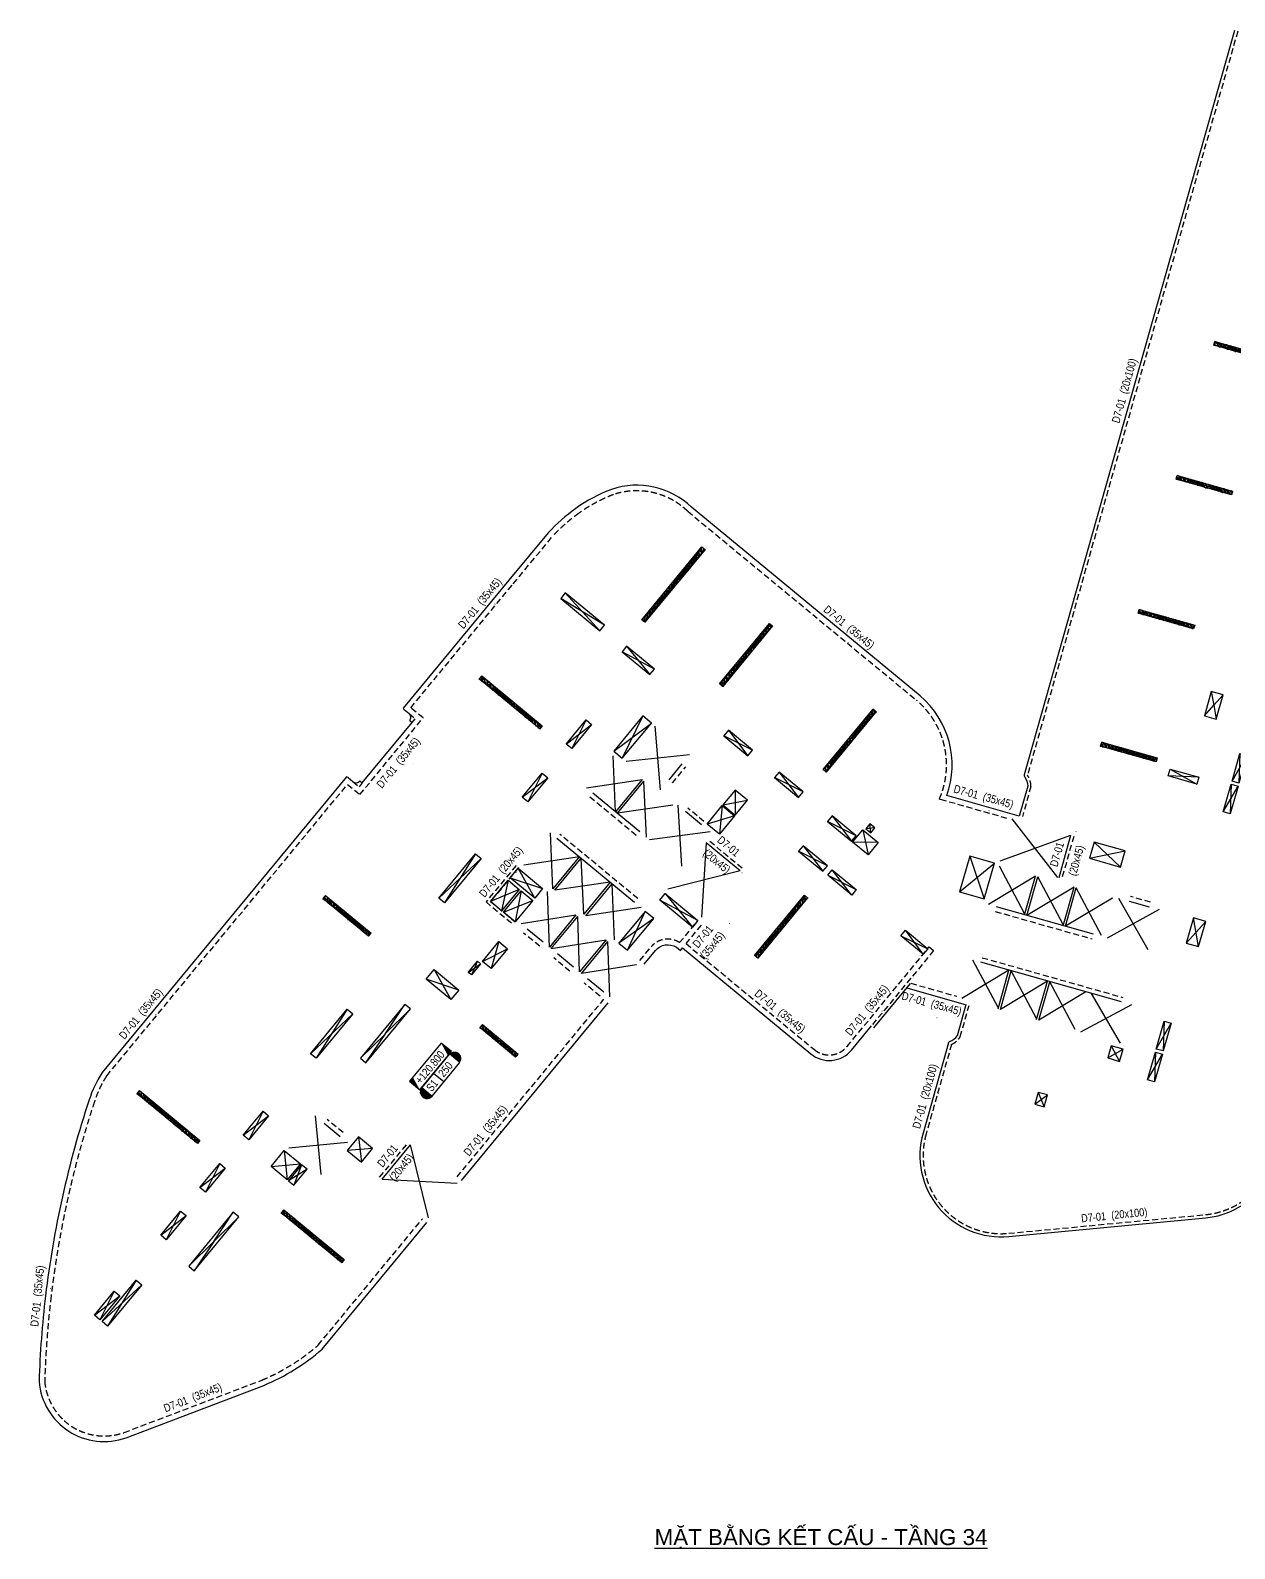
# Model space of a CAD drawing. Header units: millimetres. Extents: x 5400 to 3023951, y -127214 to 225084.
# Drawn here: x 2380762 to 2456022, y -110765 to -15887 of the extents above; entities that cross this region are included whole.
import ezdxf
from ezdxf.enums import TextEntityAlignment as Align

# ---------------------------------------------------------------- set-up
doc = ezdxf.new("R2010")
doc.units = ezdxf.units.MM
doc.header["$LTSCALE"] = 100
doc.linetypes.add('HIDDEN', pattern=[0.375, 0.25, -0.125])
for name, color, linetype in [('ccu11-Manh', 8, 'Continuous'), ('ccu11-Thay', 7, 'Continuous'), ('ccu12-Chidan', 9, 'Continuous'), ('ccu12-Khuat', 9, 'HIDDEN'), ('ccu12-Lomo', 2, 'Continuous'), ('ccu12-Text', 31, 'Continuous'), ('ccu12-Thay', 7, 'Continuous'), ('KC-Betong', 6, 'Continuous'), ('Xref_NT1+NT2_MBDV Cot vach_220729$0$ccu12-Thay', 7, 'Continuous')]:
    doc.layers.add(name, color=color, linetype=linetype)
doc.layers.add('ccu12-Tencaukien', color=9, linetype='Continuous', lineweight=15)
doc.layers.add('KC-Tencaukien', color=9, linetype='Continuous', lineweight=15)
doc.styles.add('Arial', font='arial.ttf', dxfattribs={"width": 0.7})
doc.styles.add('Arial Narrow', font='ARIALN.TTF')

# ---------------------------------------------------------------- blocks, each defined once
blk = doc.blocks.new('*U4')
at = {"layer": 'ccu12-Tencaukien', "color": 8, "ltscale": 10000}
blk.add_line((361, -155), (354, -155), dxfattribs=at)
at = {"layer": 'ccu12-Text', "color": 2, "style": 'Arial Narrow', "width": 0.8}
blk.add_attdef('SH', text='', height=300, dxfattribs=at).set_placement((276, 6), align=Align.BOTTOM_RIGHT)
at = {"layer": 'ccu12-Text', "color": 31, "style": 'Arial Narrow', "width": 0.8}
for tag, p in [('(', (508, -75)), ('KT', (633, -75)), (')', (963, -75))]:
    blk.add_attdef(tag, text='', height=250, dxfattribs=at).set_placement(p, align=Align.BOTTOM_LEFT)
blk = doc.blocks.new('ccu11-cmb-flat-8')
at = {"layer": 'ccu12-Chidan', "color": 7}
blk.add_lwpolyline([(0, 0), (1550, 0), (1550, 419), (0, 419)], close=True, dxfattribs=at)
at = {"layer": 'ccu12-Chidan'}
for points in [[(0, 0), (166, 419), (0, 419)], [(1550, 419), (1383, 0), (1550, 0)]]:
    blk.add_solid(points, dxfattribs=at)
at = {"layer": 'ccu12-Chidan', "color": 31, "style": 'Arial Narrow', "width": 0.8}
blk.add_attdef('+100.00', text='', height=250, dxfattribs=at).set_placement((745, 206), align=Align.MIDDLE_CENTER)
blk = doc.blocks.new('ccu11-chieudaysan-flat-2')
at = {"layer": 'ccu12-Chidan'}
for points in [[(-569, 0), (-569, 419, 1)], [(788, 419), (788, 0, 1)]]:
    blk.add_hatch(color=8, dxfattribs=at).paths.add_polyline_path(points)
at = {"layer": 'ccu12-Chidan', "color": 7}
blk.add_line((0, 0), (0, 419), dxfattribs=at)
blk.add_lwpolyline([(-569, 0), (788, 0), (788, 419), (-569, 419)], close=True, dxfattribs=at)
blk.add_arc((-569, 209), 209, 90, 270.0001, dxfattribs=at)
at = {"layer": 'ccu12-Chidan', "color": 31, "style": 'Arial Narrow', "width": 0.7}
for tag, p in [('S00', (-488, 209)), ('200', (100, 209))]:
    blk.add_attdef(tag, text='', height=250, dxfattribs=at).set_placement(p, align=Align.MIDDLE_LEFT)
blk = doc.blocks.new('*U15')
at = {"layer": 'ccu12-Tencaukien', "color": 8, "ltscale": 10000}
blk.add_line((361, -155), (354, -155), dxfattribs=at)
at = {"layer": 'ccu12-Text', "color": 2, "style": 'Arial Narrow', "width": 0.8}
blk.add_attdef('SH', text='', height=300, dxfattribs=at).set_placement((276, 6), align=Align.BOTTOM_RIGHT)
at = {"layer": 'ccu12-Text', "color": 31, "style": 'Arial Narrow', "width": 0.8}
for tag, p in [('(', (508, -75)), ('KT', (633, -75)), (')', (963, -75))]:
    blk.add_attdef(tag, text='', height=250, dxfattribs=at).set_placement(p, align=Align.BOTTOM_LEFT)
blk = doc.blocks.new('Lomo T21')
at = {"layer": 'ccu11-Manh', "ltscale": 5}
for p, q in [((70850, 85937), (71921, 86673)), ((71122, 86899), (71649, 85711)), ((70569, 81704), (72226, 80768)), ((72349, 81201), (70446, 81271)), ((67659, 71407), (69317, 70471)), ((69439, 70904), (67537, 70974)), ((24961, 54407, 0), (22225, 56082, 0)), ((22512, 56429, 0), (24675, 54060, 0)), ((28081, 51669, 0), (26058, 52755)), ((26345, 53102), (27794, 51322)), ((23809, 48490, 0), (22914, 46701, 0)), ((27350, 48744), (26075, 46101)), ((22567, 46987, 0), (24156, 48204, 0)), ((25535, 46546), (27890, 48298)), ((34210, 46606, 0), (32419, 47501, 0)), ((32706, 47848, 0), (33923, 46259, 0)), ((19825, 43664), (21413, 44881)), ((21066, 45168), (20172, 43378)), ((37371, 43996, 0), (35581, 44890, 0)), ((35867, 45237, 0), (37084, 43649, 0)), ((62097, 44921), (60195, 44991)), ((62097, 44921), (60195, 44991)), ((60317, 45424), (61975, 44488)), ((60317, 45424), (61975, 44488)), ((33120, 44109), (33127, 42547)), ((32324, 43145), (32140, 41352)), ((32356, 43183), (33891, 43472)), ((33095, 42508), (31369, 41988)), ((40689, 41258, 0), (38898, 42153, 0)), ((39185, 42500, 0), (40402, 40911, 0)), ((42066, 40831, 0), (40466, 40856, 0)), ((41102, 41627, 0), (41429, 40060)), ((16902, 40126, 0), (14957, 37064, 0)), ((47786, 39987, 0), (48691, 37305, 0)), ((14610, 37350, 0), (17249, 39840, 0)), ((20606, 37361), (19556, 39227)), ((40391, 37559, 0), (39195, 39130, 0)), ((47151, 37740, 0), (49326, 39552, 0)), ((18938, 38479), (18531, 36573)), ((19065, 38633), (21096, 37955)), ((38909, 38783, 0), (40696, 37891, 0)), ((19632, 37906), (17837, 37146)), ((18647, 36478), (20479, 37207)), ((19748, 37811), (19378, 35874)), ((44881, 33851), (43775, 35348, 0)), ((43489, 35001, 0), (45167, 34198, 0)), ((15860, 31614, 0), (13826, 32289)), ((14319, 32887), (15366, 31017)), ((8878, 30409, 0), (6932, 27347, 0)), ((6585, 27633, 0), (9225, 30123, 0)), ((56409, 27367), (57368, 27927)), ((56627, 28136), (57150, 27157)), ((51851, 24472), (52639, 25055)), ((52061, 25218), (52428, 24309)), ((2382, 22546, 0), (3970, 23762, 0)), ((3623, 24049, 0), (2729, 22259, 0)), ((9580, 22436), (9767, 20855)), ((4951, 21590), (5127, 19761)), ((10467, 21704), (8880, 21588)), ((-325, 19269), (1264, 20485)), ((917, 20772), (22, 18982)), ((4125, 20589), (5954, 20762)), ((6378, 20412), (5204, 19697)), ((6031, 20698), (5550, 19410)), ((-2776, 16300, 0), (-1188, 17517, 0)), ((-1535, 17803, 0), (-2429, 16013, 0)), ((540, 15895), (1758, 17723)), ((2105, 17436), (540, 15895)), ((-4304, 13477, 0), (-6091, 10606, 0)), ((-6917, 11289, 0), (-5329, 12505, 0)), ((-5676, 12792, 0), (-6570, 11002, 0)), ((-6438, 10892, 0), (-3957, 13191, 0))]:
    blk.add_line(p, q, dxfattribs=at)
at = {"layer": 'ccu11-Manh', "ltscale": 0.5}
for p, q in [((75587, 83943, 0), (75212, 83352, 0)), ((75489, 84346, 0), (75404, 83325, 0)), ((75614, 79997), (74240, 79913)), ((74364, 80350), (75491, 79560)), ((76610, 79716), (75635, 79519)), ((75759, 79956), (76733, 79209)), ((71371, 69760, 0), (72955, 70768, 0)), ((71752, 71108, 0), (72574, 69420, 0)), ((71963, 69281, 0), (70781, 68041)), ((71551, 67824), (71193, 69499, 0)), ((79066, 68963), (78161, 67972)), ((78487, 69127), (78740, 67808)), ((68909, 61416), (69832, 63025)), ((69399, 63148), (69342, 61293)), ((68365, 59491), (69288, 61101)), ((68855, 61223), (68798, 59369)), ((67263, 52648), (66050, 51297)), ((66820, 51079), (66493, 52865)), ((64178, 44671), (65100, 46281)), ((64667, 46403), (64611, 44549)), ((63634, 42747), (64556, 44356)), ((64123, 44479), (64067, 42624)), ((57204, 39300), (55565, 40854)), ((55280, 39844), (57490, 40311)), ((30803, 35965, 0), (28409, 37235, 0)), ((28756, 37655, 0), (30458, 35546, 0)), ((28040, 36087, 0), (25864, 34538, 0)), ((26399, 34097, 0), (27506, 36527, 0)), ((62088, 34335), (61762, 36121)), ((62532, 35904), (61318, 34552)), ((16450, 32716, 0), (17213, 33253, 0)), ((17023, 33409, 0), (16640, 32558, 0)), ((59446, 27927), (60369, 29537)), ((59936, 29659), (59879, 27805)), ((58902, 26002), (59825, 27612)), ((59392, 27734), (59335, 25880))]:
    blk.add_line(p, q, dxfattribs=at)
at = {"layer": 'ccu11-Manh'}
for p, q in [((78286, 72794, 0), (77638, 72250, 0)), ((78474, 72014, 0), (77825, 72915, 0)), ((41850, 41749, 0), (41287, 41695, 0)), ((41596, 41440, 0), (41542, 42003, 0)), ((38887, 39385, 0), (37093, 40283, 0)), ((37380, 40630, 0), (38600, 39038, 0))]:
    blk.add_line(p, q, dxfattribs=at)
at = {"layer": 'ccu11-Manh', "ltscale": 5, "elevation": 0}
for points in [[(67613, 67014), (67770, 66154), (68354, 66805)], [(67186, 65503), (67770, 66154), (67927, 65294)], [(65247, 58642), (65404, 57782), (65988, 58433)], [(64820, 57131), (65404, 57782), (65561, 56922)], [(62454, 48759), (63038, 49410), (63195, 48550)], [(62881, 50270), (63038, 49410), (63622, 50060)], [(12835, 30429), (11270, 28888), (12488, 30715)], [(10052, 27060), (11270, 28887), (9705, 27346)], [(-1024, 14354), (540, 15895), (-677, 14068)]]:
    blk.add_lwpolyline(points, dxfattribs=at)
at = {"layer": 'ccu11-Manh'}
for points in [[(17345, 33404), (18900, 34193)], [(18361, 34639), (17882, 32960)]]:
    blk.add_lwpolyline(points, dxfattribs=at)
at = {"layer": 'ccu12-Lomo', "ltscale": 0.5, "elevation": 0}
for points in [[(71921, 86673), (71122, 86899), (70850, 85937), (71649, 85711), (71921, 86673)], [(70446, 81271), (70569, 81704), (72349, 81201), (72226, 80768), (70446, 81271)], [(67537, 70974), (67659, 71407), (69439, 70904), (69317, 70471), (67537, 70974)], [(67613, 67014), (68354, 66805), (67927, 65294), (67186, 65503), (67613, 67014)], [(65247, 58642), (65988, 58433), (65561, 56922), (64820, 57131), (65247, 58642)], [(22512, 56429), (22225, 56082), (24675, 54060), (24961, 54407), (22512, 56429)], [(26345, 53102), (26058, 52755), (27794, 51322), (28080, 51669), (26345, 53102)], [(63195, 48550), (63622, 50060), (62881, 50270), (62454, 48759), (63195, 48550)], [(22914, 46701), (22567, 46987), (23809, 48490), (24156, 48204), (22914, 46701)], [(27350, 48744), (25535, 46546), (26075, 46101), (27890, 48298), (27350, 48744)], [(32706, 47848), (32419, 47501), (33923, 46259), (34210, 46606), (32706, 47848)], [(20172, 43378), (19825, 43664), (21066, 45168), (21413, 44881), (20172, 43378)], [(35867, 45237), (35581, 44890), (37084, 43649), (37371, 43996), (35867, 45237)], [(60195, 44991), (60317, 45424), (62097, 44921), (61975, 44488), (60195, 44991)], [(39185, 42500), (38898, 42153), (40402, 40911), (40689, 41258), (39185, 42500)], [(14957, 37064), (14610, 37350), (16902, 40126), (17249, 39840), (14957, 37064)], [(37093, 40283), (38600, 39038), (38887, 39385), (37380, 40630), (37093, 40283)], [(49326, 39552), (47786, 39987), (47152, 37740), (48691, 37305), (49326, 39552)], [(40696, 37891), (40409, 37544), (38909, 38783), (39195, 39130), (40696, 37891)], [(45167, 34198), (44881, 33851), (43489, 35001), (43775, 35348), (45167, 34198)], [(6932, 27347), (6585, 27633), (8878, 30409), (9225, 30123), (6932, 27347)], [(12835, 30429), (12488, 30716), (9705, 27347), (10052, 27060), (12835, 30429)], [(57150, 27157), (57368, 27927), (56627, 28136), (56409, 27367), (57150, 27157)], [(52428, 24309), (52639, 25055), (52061, 25218), (51851, 24472), (52428, 24309)], [(2729, 22259), (2382, 22546), (3623, 24049), (3970, 23762), (2729, 22259)], [(4125, 20589), (4951, 21590), (5954, 20762), (5127, 19761), (4124, 20588)], [(22, 18982), (-325, 19269), (917, 20772), (1264, 20485), (22, 18982)], [(5204, 19697), (5550, 19410), (6378, 20411), (6031, 20699), (5203, 19698)], [(-2429, 16013), (-2776, 16300), (-1535, 17803), (-1188, 17517), (-2429, 16013)], [(-677, 14068), (2105, 17436), (1758, 17723), (-1024, 14354), (-677, 14068)], [(-6091, 10606), (-6438, 10892), (-4304, 13477), (-3957, 13191), (-6091, 10606)], [(-6570, 11002), (-6917, 11289), (-5676, 12792), (-5329, 12505), (-6570, 11002)]]:
    blk.add_lwpolyline(points, dxfattribs=at)
at = {"layer": 'ccu12-Lomo', "elevation": 0}
for points in [[(75404, 83298), (75212, 83352), (75489, 84346), (75587, 83943), (75404, 83298)], [(75615, 79997), (75491, 79560), (74240, 79913), (74364, 80350), (75614, 79997)], [(75759, 79956), (76610, 79716), (76733, 79209), (75635, 79519), (75759, 79956)], [(78475, 72013), (78287, 72795), (77825, 72915), (77638, 72250), (78474, 72014)], [(72955, 70768), (72574, 69420), (71371, 69760), (71752, 71108), (72955, 70768)], [(78740, 67808), (79066, 68963), (78487, 69127), (78161, 67972), (78740, 67808)], [(69288, 61101), (68798, 59369), (68365, 59491), (68855, 61223), (69288, 61101)], [(64556, 44356), (64067, 42624), (63634, 42747), (64123, 44479), (64556, 44356)], [(41596, 41440), (41850, 41749), (41542, 42003), (41287, 41695), (41596, 41440)], [(28409, 37235), (28756, 37655), (30803, 35965), (30458, 35546), (28409, 37235)], [(28040, 36087), (27506, 36527), (25864, 34538), (26399, 34097), (28042, 36085)], [(62532, 35904), (61762, 36121), (61318, 34552), (62088, 34335), (62532, 35904)], [(17023, 33409), (17213, 33253), (16640, 32558), (16450, 32716), (17023, 33409)], [(60369, 29537), (59879, 27805), (59446, 27927), (59936, 29659), (60369, 29537)], [(59825, 27612), (59335, 25880), (58902, 26002), (59392, 27734), (59825, 27612)]]:
    blk.add_lwpolyline(points, dxfattribs=at)
blk.add_lwpolyline([(71963, 69281), (71551, 67824), (70781, 68041), (71193, 69499)], close=True, dxfattribs=at)
at = {"layer": 'ccu12-Lomo'}
for points in [[(69832, 63025), (69342, 61293), (68909, 61416), (69399, 63148), (69832, 63025)], [(65100, 46281), (64611, 44549), (64178, 44671), (64667, 46403), (65100, 46281)], [(18361, 34639), (18900, 34193), (17882, 32960), (17342, 33406), (18361, 34639)]]:
    blk.add_lwpolyline(points, dxfattribs=at)
blk.add_lwpolyline([(67263, 52648), (66820, 51079), (66050, 51297), (66493, 52865)], close=True, dxfattribs=at)
at = {"layer": 'ccu12-Lomo', "ltscale": 0.5, "elevation": 0}
for points in [[(32356, 43183), (33127, 42547), (33891, 43472), (33120, 44109)], [(32324, 43145), (33095, 42508), (32140, 41352), (31369, 41988)], [(41102, 41627), (42066, 40831), (41429, 40060), (40465, 40856)], [(19556, 39227), (21096, 37955), (20606, 37361), (19065, 38633)], [(18938, 38479), (19632, 37906), (18531, 36573), (17837, 37146)], [(19748, 37811), (20479, 37207), (19378, 35874), (18647, 36478)], [(14319, 32887), (15860, 31614), (15366, 31017), (13826, 32289)], [(8880, 21588), (9767, 20855), (10467, 21704), (9580, 22436)]]:
    blk.add_lwpolyline(points, close=True, dxfattribs=at)
at = {"layer": 'ccu12-Lomo', "ltscale": 0.5}
blk.add_lwpolyline([(57204, 39300), (57490, 40311), (55565, 40854), (55280, 39844), (57204, 39300)], dxfattribs=at)
blk = doc.blocks.new('*U55')
at = {"layer": 'ccu12-Tencaukien', "color": 8, "ltscale": 10000}
blk.add_line((361, -155), (354, -155), dxfattribs=at)
at = {"layer": 'ccu12-Text', "color": 2, "style": 'Arial Narrow', "width": 0.8}
blk.add_attdef('SH', text='', height=300, dxfattribs=at).set_placement((276, 6), align=Align.BOTTOM_RIGHT)
at = {"layer": 'ccu12-Text', "color": 31, "style": 'Arial Narrow', "width": 0.8}
for tag, p in [('(', (508, -75)), ('KT', (633, -75)), (')', (963, -75))]:
    blk.add_attdef(tag, text='', height=250, dxfattribs=at).set_placement(p, align=Align.BOTTOM_LEFT)
blk = doc.blocks.new('*U135')
at = {"layer": 'ccu12-Tencaukien', "color": 8, "ltscale": 10000}
blk.add_line((361, -155), (354, -155), dxfattribs=at)
at = {"layer": 'ccu12-Text', "color": 2, "style": 'Arial Narrow', "width": 0.8}
blk.add_attdef('SH', text='', height=300, dxfattribs=at).set_placement((276, 6), align=Align.BOTTOM_RIGHT)
at = {"layer": 'ccu12-Text', "color": 31, "style": 'Arial Narrow', "width": 0.8}
for tag, p in [('(', (508, -75)), ('KT', (633, -75)), (')', (963, -75))]:
    blk.add_attdef(tag, text='', height=250, dxfattribs=at).set_placement(p, align=Align.BOTTOM_LEFT)
blk = doc.blocks.new('*U151')
h = blk.add_hatch()
h.set_pattern_fill('VATLIEU04', color=250, scale=40, style=0, pattern_type=2)
h.set_pattern_definition([(50, (3950, 300), (286.904, -25.101), [30, -330]), (355, (3950, 300), (-55.5, 300.877), [24, -264]), (100.4514, (3973.9, 297.9), (231.404, 275.776), [25.496, -280.457]), (46.184, (3950, 380), (426.896, -66.208), [45, -495]), (96.636, (3985.57, 374.5), (373.865, 389.647), [38.244, -420.685]), (351.184, (3950, 380), (373.865, 389.647), [36, -396]), (21, (3990, 360), (238.763, -161.048), [30, -330]), (326, (3990, 360), (97.326, 290.06), [24, -264]), (71.4514, (4009.9, 346.58), (336.089, 129.012), [25.496, -280.457]), (37.5, (3950, 300), (4.864, 133.1575), [0, -260.8, 0, -268, 0, -265]), (7.5, (3950, 300), (105.228, 157.7647), [0, -152.8, 0, -254.8, 0, -101]), (327.5, (3860.8, 300), (213.529, -9.022), [0, -100, 0, -312, 0, -414]), (317.5, (3820.8, 300), (233.2745, 40.042), [0, -130, 0, -207.2, 0, -294]), (45, (3950, 300), (-120.208, 120.208), []), (45, (3950, 349), (-120.208, 120.208), [])])
h.paths.add_polyline_path([(-475, -475), (4425, -475), (4425, -225), (-475, -225)])
at = {"color": 6, "ltscale": 0.25}
blk.add_lwpolyline([(-475, -475), (4425, -475), (4425, -225), (-475, -225)], close=True, dxfattribs=at)
at = {"layer": 'Defpoints', "linetype": 'ByBlock', "ltscale": 30}
for p, q in [((4425, -475), (-475, -225)), ((-475, -475), (4425, -225))]:
    blk.add_line(p, q, dxfattribs=at)
blk = doc.blocks.new('*U148')
h = blk.add_hatch()
h.set_pattern_fill('VATLIEU04', color=250, scale=40, style=0, pattern_type=2)
h.set_pattern_definition([(50, (2750, 300), (286.904, -25.101), [30, -330]), (355, (2750, 300), (-55.5, 300.877), [24, -264]), (100.451, (2773.9, 297.9), (231.404, 275.776), [25.496, -280.457]), (46.184, (2750, 380), (426.896, -66.208), [45, -495]), (96.636, (2785.57, 374.5), (373.865, 389.647), [38.244, -420.685]), (351.184, (2750, 380), (373.865, 389.65), [36, -396]), (21, (2790, 360), (238.763, -161.048), [30, -330]), (326, (2790, 360), (97.326, 290.06), [24, -264]), (71.451, (2809.9, 346.58), (336.09, 129.012), [25.496, -280.457]), (37.5, (2750, 300), (4.864, 133.1575), [0, -260.8, 0, -268, 0, -265]), (7.5, (2750, 300), (105.228, 157.7647), [0, -152.8, 0, -254.8, 0, -101]), (327.5, (2660.8, 300), (213.529, -9.022), [0, -100, 0, -312, 0, -414]), (317.5, (2620.8, 300), (233.274, 40.042), [0, -130, 0, -207.2, 0, -294]), (45, (2750, 300), (-120.208, 120.208), []), (45, (2750, 349), (-120.208, 120.208), [])])
h.paths.add_polyline_path([(-475, -475), (3225, -475), (3225, -225), (-475, -225)])
at = {"color": 6, "ltscale": 0.25}
blk.add_lwpolyline([(-475, -475), (3225, -475), (3225, -225), (-475, -225)], close=True, dxfattribs=at)
at = {"layer": 'Defpoints', "linetype": 'ByBlock', "ltscale": 30}
for p, q in [((3225, -475), (-475, -225)), ((-475, -475), (3225, -225))]:
    blk.add_line(p, q, dxfattribs=at)
blk = doc.blocks.new('*U150')
h = blk.add_hatch()
h.set_pattern_fill('VATLIEU04', color=250, scale=40, style=0, pattern_type=2)
h.set_pattern_definition([(50, (-700, 4950), (286.904, -25.101), [30, -330]), (355, (-700, 4950), (-55.5, 300.877), [24, -264]), (100.4514, (-676.1, 4947.9), (231.404, 275.776), [25.496, -280.457]), (46.184, (-700, 5030), (426.896, -66.208), [45, -495]), (96.636, (-664.43, 5024.5), (373.865, 389.647), [38.244, -420.685]), (351.184, (-700, 5030), (373.865, 389.647), [36, -396]), (21, (-660, 5010), (238.763, -161.048), [30, -330]), (326, (-660, 5010), (97.326, 290.06), [24, -264]), (71.4514, (-640.1, 4996.58), (336.089, 129.012), [25.496, -280.457]), (37.5, (-700, 4950), (4.864, 133.1575), [0, -260.8, 0, -268, 0, -265]), (7.5, (-700, 4950), (105.228, 157.7647), [0, -152.8, 0, -254.8, 0, -101]), (327.5, (-789.2, 4950), (213.529, -9.022), [0, -100, 0, -312, 0, -414]), (317.5, (-829.2, 4950), (233.2745, 40.042), [0, -130, 0, -207.2, 0, -294]), (45, (-700, 4950), (-120.208, 120.208), []), (45, (-700, 4999), (-120.208, 120.208), [])])
h.paths.add_polyline_path([(-475, -475), (-225, -475), (-225, 4425), (-475, 4425)])
at = {"color": 6, "ltscale": 0.25}
blk.add_lwpolyline([(-475, -475), (-225, -475), (-225, 4425), (-475, 4425)], close=True, dxfattribs=at)
at = {"layer": 'Defpoints', "linetype": 'ByBlock', "ltscale": 30}
for p, q in [((-225, -475), (-475, 4425)), ((-475, -475), (-225, 4425))]:
    blk.add_line(p, q, dxfattribs=at)
blk = doc.blocks.new('*U152')
h = blk.add_hatch()
h.set_pattern_fill('VATLIEU04', color=250, scale=40, style=0, pattern_type=2)
h.set_pattern_definition([(50, (2650, 300), (286.904, -25.1), [30, -330]), (355, (2650, 300), (-55.5, 300.877), [24, -264]), (100.451, (2673.9, 297.9), (231.404, 275.776), [25.496, -280.457]), (46.184, (2650, 380), (426.896, -66.208), [45, -495]), (96.636, (2685.57, 374.5), (373.865, 389.647), [38.244, -420.685]), (351.184, (2650, 380), (373.865, 389.65), [36, -396]), (21, (2690, 360), (238.763, -161.048), [30, -330]), (326, (2690, 360), (97.326, 290.06), [24, -264]), (71.451, (2709.9, 346.58), (336.09, 129.012), [25.496, -280.457]), (37.5, (2650, 300), (4.864, 133.1575), [0, -260.8, 0, -268, 0, -265]), (7.5, (2650, 300), (105.228, 157.765), [0, -152.8, 0, -254.8, 0, -101]), (327.5, (2560.8, 300), (213.529, -9.022), [0, -100, 0, -312, 0, -414]), (317.5, (2520.8, 300), (233.274, 40.042), [0, -130, 0, -207.2, 0, -294]), (45, (2650, 300), (-120.208, 120.208), []), (45, (2650, 349), (-120.208, 120.208), [])])
h.paths.add_polyline_path([(-475, -475), (3125, -475), (3125, -225), (-475, -225)])
at = {"color": 6, "ltscale": 0.25}
blk.add_lwpolyline([(-475, -475), (3125, -475), (3125, -225), (-475, -225)], close=True, dxfattribs=at)
at = {"layer": 'Defpoints', "linetype": 'ByBlock', "ltscale": 30}
for p, q in [((3125, -475), (-475, -225)), ((-475, -475), (3125, -225))]:
    blk.add_line(p, q, dxfattribs=at)
blk = doc.blocks.new('*U223')
h = blk.add_hatch()
h.set_pattern_fill('VATLIEU04', color=250, scale=40, style=0, pattern_type=2)
h.set_pattern_definition([(50, (1950, 300), (286.904, -25.1), [30, -330]), (355, (1950, 300), (-55.5, 300.877), [24, -264]), (100.451, (1973.9, 297.9), (231.404, 275.776), [25.496, -280.457]), (46.184, (1950, 380), (426.896, -66.21), [45, -495]), (96.636, (1985.57, 374.5), (373.865, 389.65), [38.244, -420.685]), (351.184, (1950, 380), (373.865, 389.65), [36, -396]), (21, (1990, 360), (238.763, -161.048), [30, -330]), (326, (1990, 360), (97.326, 290.06), [24, -264]), (71.451, (2009.9, 346.58), (336.09, 129.012), [25.496, -280.457]), (37.5, (1950, 300), (4.864, 133.1575), [0, -260.8, 0, -268, 0, -265]), (7.5, (1950, 300), (105.228, 157.765), [0, -152.8, 0, -254.8, 0, -101]), (327.5, (1860.8, 300), (213.529, -9.022), [0, -100, 0, -312, 0, -414]), (317.5, (1820.8, 300), (233.274, 40.042), [0, -130, 0, -207.2, 0, -294]), (45, (1950, 300), (-120.208, 120.208), []), (45, (1950, 349), (-120.208, 120.208), [])])
h.paths.add_polyline_path([(-475, -475), (2425, -475), (2425, -225), (-475, -225)])
at = {"color": 6, "ltscale": 0.25}
blk.add_lwpolyline([(-475, -475), (2425, -475), (2425, -225), (-475, -225)], close=True, dxfattribs=at)
at = {"layer": 'Defpoints', "linetype": 'ByBlock', "ltscale": 30}
for p, q in [((2425, -475), (-475, -225)), ((-475, -475), (2425, -225))]:
    blk.add_line(p, q, dxfattribs=at)
blk = doc.blocks.new('*U224')
h = blk.add_hatch()
h.set_pattern_fill('VATLIEU04', color=250, scale=40, style=0, pattern_type=2)
h.set_pattern_definition([(50, (-700, 5950), (286.904, -25.101), [30, -330]), (355, (-700, 5950), (-55.5, 300.877), [24, -264]), (100.4514, (-676.1, 5947.9), (231.404, 275.776), [25.496, -280.457]), (46.184, (-700, 6030), (426.896, -66.208), [45, -495]), (96.6356, (-664.43, 6024.5), (373.865, 389.647), [38.244, -420.685]), (351.184, (-700, 6030), (373.865, 389.647), [36, -396]), (21, (-660, 6010), (238.763, -161.0476), [30, -330]), (326, (-660, 6010), (97.326, 290.06), [24, -264]), (71.4514, (-640.1, 5996.58), (336.089, 129.012), [25.496, -280.457]), (37.5, (-700, 5950), (4.864, 133.1575), [0, -260.8, 0, -268, 0, -265]), (7.5, (-700, 5950), (105.2278, 157.7647), [0, -152.8, 0, -254.8, 0, -101]), (327.5, (-789.2, 5950), (213.529, -9.022), [0, -100, 0, -312, 0, -414]), (317.5, (-829.2, 5950), (233.2745, 40.042), [0, -130, 0, -207.2, 0, -294]), (45, (-700, 5950), (-120.208, 120.208), []), (45, (-700, 5999), (-120.208, 120.208), [])])
h.paths.add_polyline_path([(-475, -475), (-225, -475), (-225, 5425), (-475, 5425)])
at = {"color": 6, "ltscale": 0.25}
blk.add_lwpolyline([(-475, -475), (-225, -475), (-225, 5425), (-475, 5425)], close=True, dxfattribs=at)
at = {"layer": 'Defpoints', "linetype": 'ByBlock', "ltscale": 30}
for p, q in [((-225, -475), (-475, 5425)), ((-475, -475), (-225, 5425))]:
    blk.add_line(p, q, dxfattribs=at)

msp = doc.modelspace()

# ---------------------------------------------------------------- linework, layer by layer
at = {"layer": 'ccu11-Manh', "ltscale": 0.5}
for p, q in [((2420147.1, -63344.2), (2419802.9, -59363.7)), ((2417331.5, -64715.2, 0), (2417173.5, -61212.8)), ((2417988.1, -61561.3), (2421961.8, -61146.7)), ((2415517.9, -63217.5), (2418987.1, -62710.5, 0)), ((2419257.5, -66305.8), (2419102.7, -62806, 0)), ((2420913.1, -64301.1), (2417447.2, -64810.7, 0)), ((2421233.3, -64306.1), (2421455.1, -68120.6)), ((2442098.5, -65161.7, 0), (2444959.4, -68827.8, 0)), ((2413422.1, -69527.6, 0), (2413264.1, -66025.2, 0)), ((2423238, -65961.7), (2419450.3, -66465)), ((2445774.6, -66200.5, 0), (2441350.7, -67808.1, 0)), ((2422994.7, -66648.9, 0), (2422714.4, -71307)), ((2411608.5, -68029.9, 0), (2415077.7, -67522.9, 0)), ((2415349.7, -71119.5, 0), (2415193.3, -67618.4, 0)), ((2442898.9, -71083.8, 0), (2441317.3, -68110.4, 0)), ((2417005.3, -69114.8, 0), (2413537.8, -69623.1, 0)), ((2417275.8, -72710.1, 0), (2417121, -69210.3, 0)), ((2425115.1, -68400, 0), (2420594, -69555.9)), ((2443578.7, -68749.4, 0), (2440637.4, -70516.2, 0)), ((2445304.7, -71763.7, 0), (2443723, -68790.2, 0)), ((2413199.8, -73170, 0), (2413082, -69700.7, 0)), ((2445984.5, -69429.2, 0), (2443043.2, -71196, 0)), ((2448390.3, -70109, 0), (2445449, -71875.8, 0)), ((2447710.5, -72443.5, 0), (2446128.8, -69470, 0)), ((2448754.3, -70108, 0), (2450597.4, -73330.6, 0)), ((2418931.4, -70705.4, 0), (2415465.4, -71215.1, 0)), ((2451304.4, -70828.6, 0), (2448047.3, -72610, 0)), ((2411426.4, -71705.4, 0), (2414855.4, -71165.2, 0)), ((2415088.9, -74730, 0), (2414971.1, -71260.7, 0)), ((2413315.5, -73265.5, 0), (2416744.5, -72725.3, 0)), ((2416978, -76290.1, 0), (2416860.1, -72820.8, 0)), ((2441240.2, -76954, 0), (2439658.5, -73980.5, 0)), ((2418633.6, -74285.4, 0), (2415204.5, -74825.6, 0)), ((2441920, -74619.6, 0), (2438978.7, -76386.3, 0)), ((2443646, -77633.8, 0), (2442064.3, -74660.4, 0)), ((2444325.8, -75299.4, 0), (2441384.5, -77066.2, 0)), ((2446051.8, -78313.6, 0), (2444470.1, -75340.2, 0)), ((2446731.6, -75979.2, 0), (2443790.3, -77746, 0)), ((2449570.4, -76781.4, 0), (2446388.6, -78480.2, 0)), ((2448890.6, -79187.2, 0), (2447068.4, -76074.4, 0)), ((2398929.1, -87387.9, 0), (2398579.9, -83727.6, 0)), ((2400584.7, -85383.2, 0), (2396924.3, -85732.4, 0)), ((2405650.2, -90085.3, 0), (2404526.3, -85525.7, 0)), ((2402743.4, -87684.7, 0), (2407433.2, -87926.4, 0))]:
    msp.add_line(p, q, dxfattribs=at)
at = {"layer": 'ccu11-Thay', "ltscale": 0.5}
for p, q in [((2421484.3, -61725), (2420656.5, -62727.4)), ((2421695.9, -64688.1), (2422698.3, -65515.9)), ((2447205.3, -72372.1, 0), (2441142.7, -70659, 0)), ((2449427.9, -70298.3, 0), (2450678.9, -70651.8, 0)), ((2411811.9, -72023.8, 0), (2412814.3, -72851.6, 0)), ((2413701, -73583.9, 0), (2414703.4, -74411.7, 0)), ((2421132.9, -73181.6, 0), (2421388.8, -73383.3, 0)), ((2421388.8, -73383.3, 0), (2421516.1, -73229.1, 0)), ((2448944.9, -76604.6, 0), (2440163.7, -74123.3, 0)), ((2415590.1, -75143.9, 0), (2416592.5, -75971.7, 0)), ((2399119.7, -84173.3, 0), (2400122, -85001.1, 0))]:
    msp.add_line(p, q, dxfattribs=at)
at = {"layer": 'ccu11-Thay'}
for p, q in [((2418987.1, -62710.5, 0), (2417331.5, -64715.2, 0)), ((2417447.2, -64810.7, 0), (2419102.7, -62806, 0)), ((2445774.6, -66200.5, 0), (2445026.8, -68846.9, 0)), ((2415077.7, -67522.9, 0), (2413422.1, -69527.6, 0)), ((2413537.8, -69623.1, 0), (2415193.3, -67618.4, 0)), ((2417005.3, -69114.8, 0), (2415349.7, -71119.5, 0)), ((2415465.4, -71215.1, 0), (2417121, -69210.3, 0)), ((2442898.9, -71155.2, 0), (2443578.7, -68749.4, 0)), ((2443043.2, -71196, 0), (2443723, -68790.2, 0)), ((2445304.7, -71835, 0), (2445984.5, -69429.2, 0)), ((2445449, -71875.8, 0), (2446128.8, -69470, 0)), ((2414855.4, -71165.2, 0), (2413199.8, -73170, 0)), ((2413315.5, -73265.5, 0), (2414971.1, -71260.7, 0)), ((2416744.5, -72725.3, 0), (2415088.9, -74730, 0)), ((2415204.5, -74825.6, 0), (2416860.1, -72820.8, 0)), ((2441240.2, -77025.4, 0), (2441920, -74619.6, 0)), ((2441384.5, -77066.2, 0), (2442064.3, -74660.4, 0)), ((2443646, -77705.2, 0), (2444325.8, -75299.4, 0)), ((2443790.3, -77746, 0), (2444470.1, -75340.2, 0))]:
    msp.add_line(p, q, dxfattribs=at)
at = {"layer": 'ccu11-Thay', "ltscale": 0.5, "extrusion": (-9.92109e-09, 8.1449e-09, 1)}
msp.add_line((2425115, -68400.1, 0), (2422994.6, -66649, 0), dxfattribs=at)
at = {"layer": 'ccu12-Khuat', "ltscale": 15}
for p, q in [((2456214.7, -15941.1, 0), (2443074.7, -62436, 0)), ((2404430.3, -58583.4, 0), (2404816, -58901.9, 0)), ((2404623.1, -59135.5, 0), (2404816, -58901.9, 0)), ((2420887.8, -62918.4), (2421715.6, -61916)), ((2400921, -62832.8, 0), (2401306.9, -63151.4, 0)), ((2401499.8, -62917.8, 0), (2401306.9, -63151.4, 0)), ((2415731.7, -63783.1), (2418661.7, -66202.9)), ((2422857.5, -65323.2), (2421855.1, -64495.4)), ((2418717.6, -70139.8, 0), (2413859.9, -66128.1, 0)), ((2445967, -66254.9, 0), (2445219.2, -68901.2, 0)), ((2450760.5, -70363.1, 0), (2449509.5, -70009.6, 0)), ((2441061.1, -70947.7, 0), (2447123.7, -72660.8, 0)), ((2421336.8, -72896.6, 0), (2422484.8, -71506.5)), ((2421739, -72959.2, 0), (2422754.7, -71729.4)), ((2412591.4, -73121.5, 0), (2411589, -72293.7, 0)), ((2414480.5, -74681.5, 0), (2413478.1, -73853.7, 0)), ((2440245.3, -73834.6, 0), (2449026.5, -76315.9, 0)), ((2416369.6, -76241.6, 0), (2415367.2, -75413.8, 0)), ((2435783.4, -75433.4, 0), (2438658.9, -76245.9)), ((2400313.1, -84769.8, 0), (2399310.7, -83942, 0)), ((2402589.1, -87557.4, 0), (2404372.1, -85398.4, 0))]:
    msp.add_line(p, q, dxfattribs=at)
at = {"layer": 'ccu12-Khuat', "ltscale": 15, "extrusion": (-9.92109e-09, 8.1449e-09, 1)}
msp.add_line((2425242.3, -68245.9, 0), (2423121.9, -66494.8, 0), dxfattribs=at)
at = {"layer": 'ccu12-Khuat', "ltscale": 15, "elevation": 0}
for points in [[(2385531.1, -81224.1), (2400580.7, -63005.7), (2401353.9, -63644.2), (2405308.7, -58854.9), (2404536.4, -58217.2), (2410941.1, -50464), (2413385.9, -47517, -0.0533248), (2415052.4, -46050.5, -0.0632946), (2417194, -44898.4, -0.2787148), (2421844.8, -45940.1), (2436140.4, -57745.9, -0.3333055), (2437565, -63932.7)], [(2443074.7, -62436, -0.157518), (2443293.7, -63137.1), (2442761.2, -65021.7)], [(2418854, -74013.4), (2419554.9, -73164.4, -0.3828951), (2421336.8, -72896.6, -0.3828951)], [(2421739, -72959.2), (2429757.2, -79580.9, 0.4148671), (2431802.1, -79383.6), (2436938.1, -73164.4), (2437211.4, -73390.2), (2433327.1, -78093.6)], [(2438324.8, -79252, 0.1574907), (2438878.2, -78769.3), (2439427.7, -76825)], [(2438324.8, -79252), (2436743.4, -84848.6, 0.5290318), (2441901.2, -91061), (2454210.6, -89894.1, 0.3083499), (2458453.6, -86348.6)], [(2385531.1, -81224.1, 0.0707215), (2384768.3, -82833.5, 0.0503327), (2382058.2, -94999.9, 0.0220421), (2381656, -100315.1, 0.4909488), (2386618.6, -103508.9), (2395232.2, -100235.4, 0.07918), (2398745.4, -98053.7), (2405266.4, -90157.4)]]:
    msp.add_lwpolyline(points, format="xyb", dxfattribs=at)
for points in [[(2441796.2, -65128.3), (2437565, -63932.7)], [(2411115.8, -68076.9), (2409237.3, -70351.5), (2410933.6, -71752.4)], [(2411270, -68204.3), (2409518.9, -70324.7), (2411061, -71598.2)], [(2407431.5, -87535.8), (2416599.3, -76431.3)]]:
    msp.add_lwpolyline(points, dxfattribs=at)
at = {"layer": 'ccu12-Thay'}
for p, q in [((2456022.2, -15886.7, 0), (2442874.1, -62410.2, 0)), ((2435539.9, -75728.2, 0), (2439238.8, -76773.5))]:
    msp.add_line(p, q, dxfattribs=at)
at = {"layer": 'ccu12-Thay', "ltscale": 0.5}
for p, q in [((2404468.7, -59008.1, 0), (2404623.1, -59135.5, 0)), ((2401345.2, -62790.2, 0), (2401499.8, -62917.8, 0)), ((2418852.7, -65971.5), (2415922.7, -63551.8)), ((2413668.9, -66359.5, 0), (2418526.6, -70371.1, 0)), ((2402743.4, -87684.7, 0), (2404526.3, -85525.7, 0))]:
    msp.add_line(p, q, dxfattribs=at)
at = {"layer": 'ccu12-Thay', "ltscale": 0.5, "elevation": 0}
for points in [[(2438034.5, -63701.6, 0.3137277), (2436364.7, -57477.2), (2422077.4, -45678.3, 0.2784217), (2417075.4, -44569, 0.0634641), (2414849.7, -45765.1, 0.0535105), (2413122.1, -47286.9), (2410671.5, -50240.8), (2404054.9, -58250.5)], [(2419123.9, -74236.3), (2419824.8, -73387.2, -0.379005), (2421132.9, -73181.6, -0.379005)], [(2421516.1, -73229.1), (2429534.3, -79850.8, 0.4148001), (2432072.2, -79606.1), (2433323.6, -78090.7)], [(2385249.6, -81015.4, 0.0713114), (2384435, -82726.5, 0.05032), (2381710.6, -94958.5, 0.022125), (2381305.6, -100324.3, 0.4928533), (2386739.4, -103837.4), (2395362.2, -100560.4, 0.0798424), (2398996.7, -98299), (2405536.3, -90380.3)]]:
    msp.add_lwpolyline(points, format="xyb", dxfattribs=at)
for points in [[(2401499.8, -62917.8), (2404623.1, -59135.5)], [(2400522.4, -62526.9), (2385249.6, -81015.4)], [(2433481.3, -78220.9), (2435773.7, -75445.1)], [(2407701.3, -87758.7), (2416869.1, -76654.2)]]:
    msp.add_lwpolyline(points, dxfattribs=at)
at = {"layer": 'ccu12-Thay', "elevation": 0}
for points in [[(2442874.1, -62410.2, 0.1897824), (2442887.5, -62519.1, -0.1613035), (2443093.6, -63109.6), (2442564.6, -64981.7)], [(2438140.3, -79169.1, -0.1897824), (2438208.7, -79083.3, 0.1613035), (2438693.4, -78688), (2439235.2, -76770.6)], [(2438141.3, -79166.1), (2436551, -84793.8, 0.5290007), (2441920.2, -91260.1), (2454229.8, -90093.1, 0.3083681), (2458646, -86403.2)]]:
    msp.add_lwpolyline(points, format="xyb", dxfattribs=at)
msp.add_lwpolyline([(2442564.6, -64981.7), (2438034.5, -63701.6)], dxfattribs=at)
at = {"layer": 'Xref_NT1+NT2_MBDV Cot vach_220729$0$ccu12-Thay', "ltscale": 1000}
for p, q in [((2404121.9, -58328.7, 0), (2404430.3, -58583.4, 0)), ((2400612.6, -62578.1, 0), (2400921, -62832.8, 0))]:
    msp.add_line(p, q, dxfattribs=at)
for centre, start, end in [((2404312.9, -58097.4, 0), 210.689901, 230.448827), ((2404312.9, -58097.4, 0), 139.88015, 141.017502), ((2404239.3, -58814.7, 0), 319.880043, 50.44872), ((2400421.5, -62809.4, 0), 50.448826, 70.363046), ((2401112, -62601.5, 0), 230.448933, 321.017611)]:
    msp.add_arc(centre, 300, start, end, dxfattribs=at)

# ---------------------------------------------------------------- block references
at = {"layer": 'ccu12-Lomo'}
msp.add_blockref('Lomo T21', (2391681.6, -107470.9, 0), dxfattribs=at)
at = {"layer": 'ccu12-Tencaukien'}
ref = msp.add_blockref('*U4', (2449525.9, -38769.8, 0), dxfattribs=dict(at, xscale=1.815893337873054, yscale=1.815893337873054, zscale=1.815893337873054, rotation=74.21909893616227))
ref.add_attrib('KT', '(20x100)', dxfattribs={"color": 31, "height": 500, "rotation": 74.219099, "style": 'Arial Narrow'}).set_placement((2449448.2, -38685.5, 0), align=Align.BOTTOM_LEFT)
ref.add_attrib('SH', 'D7-01', dxfattribs={"color": 2, "height": 500, "rotation": 74.219099, "style": 'Arial Narrow'}).set_placement((2449379.8, -39011.6, 0), align=Align.BOTTOM_RIGHT)
ref = msp.add_blockref('*U4', (2409170.5, -52057.8, 0), dxfattribs=dict(at, xscale=1.815893337873054, yscale=1.815893337873054, zscale=1.815893337873054, rotation=50.44092590918682))
ref.add_attrib('KT', '(35x45)', dxfattribs={"color": 31, "height": 500, "rotation": 50.440926, "style": 'Arial Narrow'}).set_placement((2409133.5, -51949.3, 0), align=Align.BOTTOM_LEFT)
ref.add_attrib('SH', 'D7-01', dxfattribs={"color": 2, "height": 500, "rotation": 50.440926, "style": 'Arial Narrow'}).set_placement((2408939.4, -52220.2, 0), align=Align.BOTTOM_RIGHT)
ref = msp.add_blockref('*U4', (2431551.1, -53502, 0), dxfattribs=dict(at, xscale=1.815893337873054, yscale=1.815893337873054, zscale=1.815893337873054, rotation=320.4488798636559))
ref.add_attrib('KT', '(35x45)', dxfattribs={"color": 31, "height": 500, "rotation": 320.44888, "style": 'Arial Narrow'}).set_placement((2431659.6, -53464.9, 0), align=Align.BOTTOM_LEFT)
ref.add_attrib('SH', 'D7-01', dxfattribs={"color": 2, "height": 500, "rotation": 320.44888, "style": 'Arial Narrow'}).set_placement((2431388.7, -53270.9, 0), align=Align.BOTTOM_RIGHT)
ref = msp.add_blockref('*U135', (2404070.6, -62023.7, 0), dxfattribs=dict(at, xscale=1.815893337873054, yscale=1.815893337873054, zscale=1.815893337873054, rotation=50.44092590918682))
ref.add_attrib('KT', '(35x45)', dxfattribs={"color": 31, "height": 500, "rotation": 50.440926, "style": 'Arial Narrow'}).set_placement((2404033.6, -61915.2, 0), align=Align.BOTTOM_LEFT)
ref.add_attrib('SH', 'D7-01', dxfattribs={"color": 2, "height": 500, "rotation": 50.440926, "style": 'Arial Narrow'}).set_placement((2403839.5, -62186.1, 0), align=Align.BOTTOM_RIGHT)
ref = msp.add_blockref('*U4', (2440119.5, -64214.2, 0), dxfattribs=dict(at, xscale=1.815893337873054, yscale=1.815893337873054, zscale=1.815893337873054, rotation=344.2212278170489))
ref.add_attrib('KT', '(35x45)', dxfattribs={"color": 31, "height": 500, "rotation": 344.221228, "style": 'Arial Narrow'}).set_placement((2440203.9, -64136.5, 0), align=Align.BOTTOM_LEFT)
ref.add_attrib('SH', 'D7-01', dxfattribs={"color": 2, "height": 500, "rotation": 344.221228, "style": 'Arial Narrow'}).set_placement((2439877.8, -64068.1, 0), align=Align.BOTTOM_RIGHT)
ref = msp.add_blockref('*U4', (2424910.5, -67907, 0), dxfattribs=dict(at, xscale=1.815893337873054, yscale=1.815893337873054, zscale=1.815893337873054, rotation=320.4488798636559))
ref.add_attrib('KT', '(20x45)', dxfattribs={"color": 31, "height": 500, "rotation": 320.44888, "style": 'Arial Narrow'}).set_placement((2422658.3, -67498.5, 0), align=Align.BOTTOM_LEFT)
ref.add_attrib('SH', 'D7-01', dxfattribs={"color": 2, "height": 500, "rotation": 320.44888, "style": 'Arial Narrow'}).set_placement((2424748.1, -67675.9, 0), align=Align.BOTTOM_RIGHT)
ref = msp.add_blockref('*U4', (2445661, -66498.6, 0), dxfattribs=dict(at, xscale=1.815893337873054, yscale=1.815893337873054, zscale=1.815893337873054, rotation=74.21909893616227))
ref.add_attrib('KT', '(20x45)', dxfattribs={"color": 31, "height": 500, "rotation": 74.219099, "style": 'Arial Narrow'}).set_placement((2446244.5, -68805.7, 0), align=Align.BOTTOM_LEFT)
ref.add_attrib('SH', 'D7-01', dxfattribs={"color": 2, "height": 500, "rotation": 74.219099, "style": 'Arial Narrow'}).set_placement((2445515, -66740.4, 0), align=Align.BOTTOM_RIGHT)
ref = msp.add_blockref('*U15', (2410487, -68840.4, 0), dxfattribs=dict(at, xscale=1.815893337873054, yscale=1.815893337873054, zscale=1.815893337873054, rotation=50.44092590918682))
ref.add_attrib('KT', '(20x45)', dxfattribs={"color": 31, "height": 500, "rotation": 50.440926, "style": 'Arial Narrow'}).set_placement((2410450, -68731.9, 0), align=Align.BOTTOM_LEFT)
ref.add_attrib('SH', 'D7-01', dxfattribs={"color": 2, "height": 500, "rotation": 50.440926, "style": 'Arial Narrow'}).set_placement((2410255.9, -69002.8, 0), align=Align.BOTTOM_RIGHT)
ref = msp.add_blockref('*U4', (2423822.8, -72006.2, 0), dxfattribs=dict(at, xscale=1.815893337873054, yscale=1.815893337873054, zscale=1.815893337873054, rotation=50.44092590918682))
ref.add_attrib('KT', '(35x45)', dxfattribs={"color": 31, "height": 500, "rotation": 50.440926, "style": 'Arial Narrow'}).set_placement((2423069.2, -74057.8, 0), align=Align.BOTTOM_LEFT)
ref.add_attrib('SH', 'D7-01', dxfattribs={"color": 2, "height": 500, "rotation": 50.440926, "style": 'Arial Narrow'}).set_placement((2423591.6, -72168.6, 0), align=Align.BOTTOM_RIGHT)
ref = msp.add_blockref('*U4', (2387982.1, -77713), dxfattribs=dict(at, xscale=1.815893337873054, yscale=1.815893337873054, zscale=1.815893337873054, rotation=50.44092590918682))
ref.add_attrib('KT', '(35x45)', dxfattribs={"color": 31, "height": 500, "rotation": 50.440926, "style": 'Arial Narrow'}).set_placement((2387945, -77604.5, 0), align=Align.BOTTOM_LEFT)
ref.add_attrib('SH', 'D7-01', dxfattribs={"color": 2, "height": 500, "rotation": 50.440926, "style": 'Arial Narrow'}).set_placement((2387750.9, -77875.3, 0), align=Align.BOTTOM_RIGHT)
ref = msp.add_blockref('*U4', (2427236.9, -77499.6, 0), dxfattribs=dict(at, xscale=1.815893337873054, yscale=1.815893337873054, zscale=1.815893337873054, rotation=320.4488798636559))
ref.add_attrib('KT', '(35x45)', dxfattribs={"color": 31, "height": 500, "rotation": 320.44888, "style": 'Arial Narrow'}).set_placement((2427345.4, -77462.5, 0), align=Align.BOTTOM_LEFT)
ref.add_attrib('SH', 'D7-01', dxfattribs={"color": 2, "height": 500, "rotation": 320.44888, "style": 'Arial Narrow'}).set_placement((2427074.5, -77268.5, 0), align=Align.BOTTOM_RIGHT)
ref = msp.add_blockref('*U4', (2433365.5, -77490.4, 0), dxfattribs=dict(at, xscale=1.815893337873054, yscale=1.815893337873054, zscale=1.815893337873054, rotation=50.44092590918682))
ref.add_attrib('KT', '(35x45)', dxfattribs={"color": 31, "height": 500, "rotation": 50.440926, "style": 'Arial Narrow'}).set_placement((2433328.5, -77381.9, 0), align=Align.BOTTOM_LEFT)
ref.add_attrib('SH', 'D7-01', dxfattribs={"color": 2, "height": 500, "rotation": 50.440926, "style": 'Arial Narrow'}).set_placement((2433134.4, -77652.8, 0), align=Align.BOTTOM_RIGHT)
ref = msp.add_blockref('*U4', (2436876.4, -77145.3, 0), dxfattribs=dict(at, xscale=1.815893337873054, yscale=1.815893337873054, zscale=1.815893337873054, rotation=344.2212204090466))
ref.add_attrib('KT', '(35x45)', dxfattribs={"color": 31, "height": 500, "rotation": 344.22122, "style": 'Arial Narrow'}).set_placement((2436960.7, -77067.6, 0), align=Align.BOTTOM_LEFT)
ref.add_attrib('SH', 'D7-01', dxfattribs={"color": 2, "height": 500, "rotation": 344.22122, "style": 'Arial Narrow'}).set_placement((2436634.6, -76999.2, 0), align=Align.BOTTOM_RIGHT)
ref = msp.add_blockref('*U4', (2437068, -82860.5, 0), dxfattribs=dict(at, xscale=1.815893337873054, yscale=1.815893337873054, zscale=1.815893337873054, rotation=74.21909893616227))
ref.add_attrib('KT', '(20x100)', dxfattribs={"color": 31, "height": 500, "rotation": 74.219099, "style": 'Arial Narrow'}).set_placement((2436990.4, -82776.2, 0), align=Align.BOTTOM_LEFT)
ref.add_attrib('SH', 'D7-01', dxfattribs={"color": 2, "height": 500, "rotation": 74.219099, "style": 'Arial Narrow'}).set_placement((2436922, -83102.3, 0), align=Align.BOTTOM_RIGHT)
ref = msp.add_blockref('*U4', (2409516.4, -85010.3, 0), dxfattribs=dict(at, xscale=1.815893337873054, yscale=1.815893337873054, zscale=1.815893337873054, rotation=50.44092590918682))
ref.add_attrib('KT', '(35x45)', dxfattribs={"color": 31, "height": 500, "rotation": 50.440926, "style": 'Arial Narrow'}).set_placement((2409479.4, -84901.8, 0), align=Align.BOTTOM_LEFT)
ref.add_attrib('SH', 'D7-01', dxfattribs={"color": 2, "height": 500, "rotation": 50.440926, "style": 'Arial Narrow'}).set_placement((2409285.3, -85172.7, 0), align=Align.BOTTOM_RIGHT)
ref = msp.add_blockref('*U55', (2404116, -85708.3, 0), dxfattribs=dict(at, xscale=1.815893337873054, yscale=1.815893337873054, zscale=1.815893337873054, rotation=50.44092590918682))
ref.add_attrib('KT', '(20x45)', dxfattribs={"color": 31, "height": 500, "rotation": 50.440926, "style": 'Arial Narrow'}).set_placement((2403632.2, -87943.4, 0), align=Align.BOTTOM_LEFT)
ref.add_attrib('SH', 'D7-01', dxfattribs={"color": 2, "height": 500, "rotation": 50.440926, "style": 'Arial Narrow'}).set_placement((2403884.8, -85870.6, 0), align=Align.BOTTOM_RIGHT)
ref = msp.add_blockref('*U4', (2448298.5, -90426.2, 0), dxfattribs=dict(at, xscale=1.815893337873053, yscale=1.815893337873053, zscale=1.815893337873053, rotation=5.415448475028894))
ref.add_attrib('KT', '(20x100)', dxfattribs={"color": 31, "height": 500, "rotation": 5.415448, "style": 'Arial Narrow'}).set_placement((2448349.1, -90323.3, 0), align=Align.BOTTOM_LEFT)
ref.add_attrib('SH', 'D7-01', dxfattribs={"color": 2, "height": 500, "rotation": 5.415448, "style": 'Arial Narrow'}).set_placement((2448020.3, -90377.4, 0), align=Align.BOTTOM_RIGHT)
ref = msp.add_blockref('*U4', (2381673.4, -95116.8, 0), dxfattribs=dict(at, xscale=1.815893337873054, yscale=1.815893337873054, zscale=1.815893337873054, rotation=83.86004537470342))
ref.add_attrib('KT', '(35x45)', dxfattribs={"color": 31, "height": 500, "rotation": 83.860045, "style": 'Arial Narrow'}).set_placement((2381582.7, -95046.7, 0), align=Align.BOTTOM_LEFT)
ref.add_attrib('SH', 'D7-01', dxfattribs={"color": 2, "height": 500, "rotation": 83.860045, "style": 'Arial Narrow'}).set_placement((2381569.9, -95379.7, 0), align=Align.BOTTOM_RIGHT)
ref = msp.add_blockref('*U4', (2391002.5, -101812.7, 0), dxfattribs=dict(at, xscale=1.815893337873054, yscale=1.815893337873054, zscale=1.815893337873054, rotation=20.80877027959538))
ref.add_attrib('KT', '(35x45)', dxfattribs={"color": 31, "height": 500, "rotation": 20.80877, "style": 'Arial Narrow'}).set_placement((2391023.9, -101700.1, 0), align=Align.BOTTOM_LEFT)
ref.add_attrib('SH', 'D7-01', dxfattribs={"color": 2, "height": 500, "rotation": 20.80877, "style": 'Arial Narrow'}).set_placement((2390721.3, -101839.5, 0), align=Align.BOTTOM_RIGHT)
at = {"layer": 'KC-Betong', "linetype": 'ByBlock', "xscale": -1}
for name, p, rotation in [('*U152', (2457862.3, -35959.7), 344.2212276365515), ('*U152', (2455496.6, -44331.9), 344.2212276365515), ('*U224', (2419105.5, -52206), 320.4488276923595), ('*U152', (2453130.8, -52704.1), 344.2212276365515), ('*U150', (2423963.2, -56217.6), 320.4488276923595), ('*U151', (2412531.6, -58870.7, 0), 320.4488276923595), ('*U150', (2430440.1, -61566.4), 320.4488276923595), ('*U152', (2450785.5, -61004.1), 344.2212276365515), ('*U148', (2401833.9, -71824.5, 0), 320.4488276923595), ('*U150', (2426151.2, -73198.5), 320.4488276923595), ('*U223', (2411025.4, -79382.7), 320.4488276923595), ('*U151', (2391136.2, -84778.2, 0), 320.4488276923595), ('*U151', (2400157.5, -92228.4), 320.4488276923595)]:
    msp.add_blockref(name, p, dxfattribs=dict(at, rotation=rotation))
at = {"layer": 'KC-Tencaukien'}
ref = msp.add_blockref('ccu11-cmb-flat-8', (2405101.6, -82095.3, 0), dxfattribs=dict(at, xscale=1.999999999999999, yscale=1.999999999999999, zscale=1.999999999999999, rotation=50.44882673785607))
ref.add_attrib('+100.00', '+120.800', dxfattribs={"layer": 'ccu12-Chidan', "color": 31, "height": 500, "rotation": 50.448827, "style": 'Arial Narrow'}).set_placement((2405733.6, -80684.4, 0), align=Align.MIDDLE_CENTER)
ref = msp.add_blockref('ccu11-chieudaysan-flat-2', (2406595.1, -81602.7, 0), dxfattribs=dict(at, xscale=1.999999999999999, yscale=1.999999999999999, zscale=1.999999999999999, rotation=50.44882673785607))
ref.add_attrib('S00', 'S1', dxfattribs={"layer": 'ccu12-Chidan', "color": 31, "height": 500, "rotation": 50.448827, "style": 'Arial Narrow'}).set_placement((2405650.5, -82088.5, 0), align=Align.MIDDLE_LEFT)
ref.add_attrib('200', '250', dxfattribs={"layer": 'ccu12-Chidan', "color": 31, "height": 500, "rotation": 50.448827, "style": 'Arial Narrow'}).set_placement((2406399.4, -81181.7, 0), align=Align.MIDDLE_LEFT)

# ---------------------------------------------------------------- texts
at = {"layer": 'ccu12-Text', "color": 31, "style": 'Arial'}
msp.add_text('%%UMẶT BẰNG KẾT CẤU - TẦNG 34', height=1000, dxfattribs=at).set_placement((2430174.5, -110543.8, 0), align=Align.CENTER)

doc.saveas('drawing.dxf')
